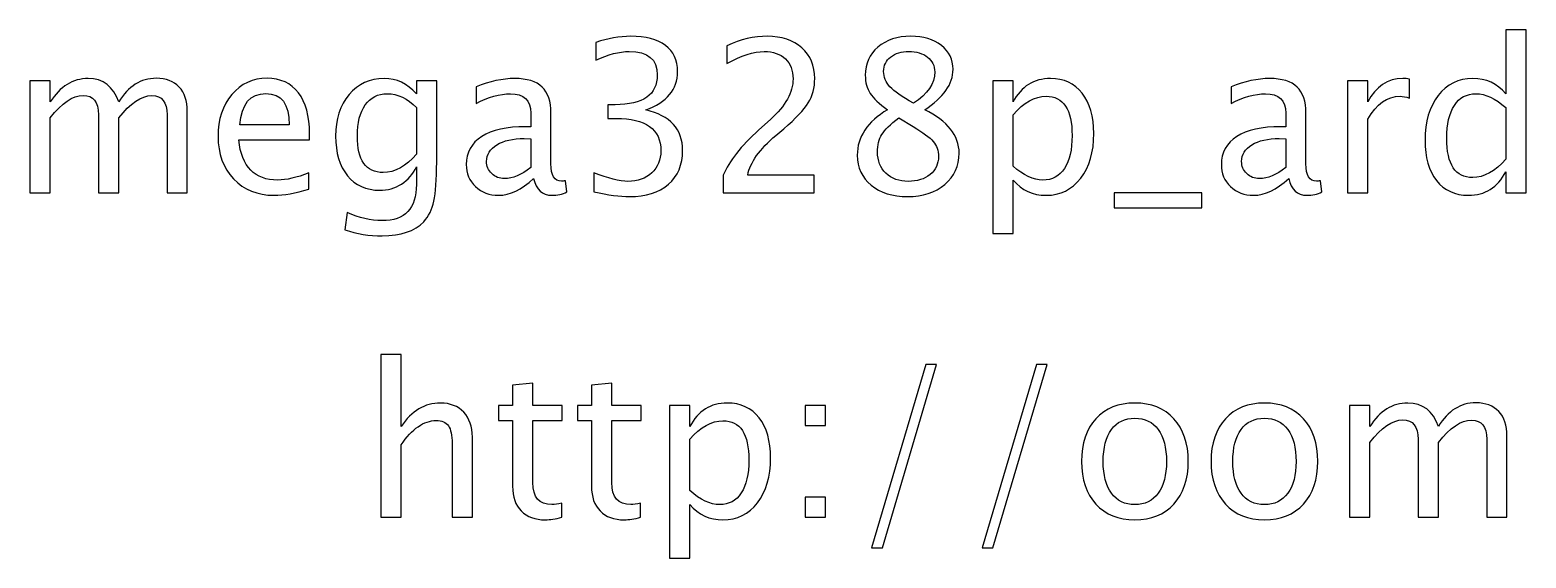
# Model space of a CAD drawing. Header units: centimetres. Extents: x -33.4 to 33.4, y -2.9 to 14.2.
# Drawn here: x -6.47 to 2.54, y 10.97 to 14.15 of the extents above; entities that cross this region are included whole.
import ezdxf

# ---------------------------------------------------------------- set-up
doc = ezdxf.new("R2010")
doc.units = ezdxf.units.CM
doc.header["$MEASUREMENT"] = 0
doc.layers.add('Layer 1', color=7, linetype='Continuous')

msp = doc.modelspace()

# ---------------------------------------------------------------- linework, layer by layer
at = {"layer": 'Layer 1'}
for points, knots in [([(2.41374, 13.17044), (2.41374, 13.17044), (2.41374, 13.29681), (2.41374, 13.29681), (2.41374, 13.29681), (2.364, 13.2024), (2.28907, 13.1552), (2.18895, 13.1552), (2.18895, 13.1552), (2.10767, 13.1552), (2.04375, 13.18462), (1.99718, 13.24368), (1.99718, 13.24368), (1.95061, 13.30273), (1.92733, 13.38338), (1.92733, 13.48561), (1.92733, 13.48561), (1.92733, 13.59737), (1.95379, 13.68733), (2.00649, 13.75549), (2.00649, 13.75549), (2.05941, 13.82343), (2.12884, 13.85751), (2.21499, 13.85751), (2.21499, 13.85751), (2.29478, 13.85751), (2.36125, 13.82703), (2.41374, 13.76586), (2.41374, 13.76586), (2.41374, 13.76586), (2.41374, 14.14961), (2.41374, 14.14961), (2.41374, 14.14961), (2.41374, 14.14961), (2.53566, 14.14961), (2.53566, 14.14961), (2.53566, 14.14961), (2.53566, 14.14961), (2.53566, 13.17044), (2.53566, 13.17044), (2.53566, 13.17044), (2.53566, 13.17044), (2.41374, 13.17044), (2.41374, 13.17044)], [0, 0, 0, 0, 0.0833333, 0.0833333, 0.0833333, 0.0833333, 0.1666667, 0.1666667, 0.1666667, 0.1666667, 0.25, 0.25, 0.25, 0.25, 0.3333333, 0.3333333, 0.3333333, 0.3333333, 0.4166667, 0.4166667, 0.4166667, 0.4166667, 0.5, 0.5, 0.5, 0.5, 0.5833333, 0.5833333, 0.5833333, 0.5833333, 0.6666667, 0.6666667, 0.6666667, 0.6666667, 0.75, 0.75, 0.75, 0.75, 0.8333333, 0.8333333, 0.8333333, 0.8333333, 1, 1, 1, 1]), ([(-3.07603, 13.17679), (-3.07603, 13.17679), (-3.07603, 13.29109), (-3.07603, 13.29109), (-3.07603, 13.29109), (-2.98882, 13.25638), (-2.92045, 13.23902), (-2.87029, 13.23902), (-2.87029, 13.23902), (-2.81123, 13.23902), (-2.76361, 13.25595), (-2.72699, 13.29003), (-2.72699, 13.29003), (-2.69037, 13.32411), (-2.67217, 13.36856), (-2.67217, 13.42317), (-2.67217, 13.42317), (-2.67217, 13.55271), (-2.76234, 13.61748), (-2.94268, 13.61748), (-2.94268, 13.61748), (-2.94268, 13.61748), (-2.99094, 13.61748), (-2.99094, 13.61748), (-2.99094, 13.61748), (-2.99094, 13.61748), (-2.99094, 13.6994), (-2.99094, 13.6994), (-2.99094, 13.6994), (-2.99094, 13.6994), (-2.94818, 13.70003), (-2.94818, 13.70003), (-2.94818, 13.70003), (-2.77864, 13.70003), (-2.69376, 13.75972), (-2.69376, 13.87931), (-2.69376, 13.87931), (-2.69376, 13.97308), (-2.75006, 14.02007), (-2.86246, 14.02007), (-2.86246, 14.02007), (-2.92278, 14.02007), (-2.98967, 14.00271), (-3.06333, 13.968), (-3.06333, 13.968), (-3.06333, 13.968), (-3.06333, 14.07468), (-3.06333, 14.07468), (-3.06333, 14.07468), (-2.99115, 14.09923), (-2.92151, 14.11151), (-2.85463, 14.11151), (-2.85463, 14.11151), (-2.76361, 14.11151), (-2.69355, 14.09331), (-2.64486, 14.0569), (-2.64486, 14.0569), (-2.59618, 14.02071), (-2.57184, 13.968), (-2.57184, 13.899), (-2.57184, 13.899), (-2.57184, 13.79126), (-2.63555, 13.71442), (-2.76319, 13.6687), (-2.76319, 13.6687), (-2.61523, 13.6342), (-2.54136, 13.55313), (-2.54136, 13.42508), (-2.54136, 13.42508), (-2.54136, 13.33872), (-2.56993, 13.27077), (-2.62687, 13.22145), (-2.62687, 13.22145), (-2.68381, 13.17213), (-2.76213, 13.14758), (-2.86161, 13.14758), (-2.86161, 13.14758), (-2.91834, 13.14758), (-2.98967, 13.15732), (-3.07603, 13.17679)], [0, 0, 0, 0, 0.047619, 0.047619, 0.047619, 0.047619, 0.0952381, 0.0952381, 0.0952381, 0.0952381, 0.1428571, 0.1428571, 0.1428571, 0.1428571, 0.1904762, 0.1904762, 0.1904762, 0.1904762, 0.2380952, 0.2380952, 0.2380952, 0.2380952, 0.2857143, 0.2857143, 0.2857143, 0.2857143, 0.3333333, 0.3333333, 0.3333333, 0.3333333, 0.3809524, 0.3809524, 0.3809524, 0.3809524, 0.4285714, 0.4285714, 0.4285714, 0.4285714, 0.4761905, 0.4761905, 0.4761905, 0.4761905, 0.5238095, 0.5238095, 0.5238095, 0.5238095, 0.5714286, 0.5714286, 0.5714286, 0.5714286, 0.6190476, 0.6190476, 0.6190476, 0.6190476, 0.6666667, 0.6666667, 0.6666667, 0.6666667, 0.7142857, 0.7142857, 0.7142857, 0.7142857, 0.7619048, 0.7619048, 0.7619048, 0.7619048, 0.8095238, 0.8095238, 0.8095238, 0.8095238, 0.8571429, 0.8571429, 0.8571429, 0.8571429, 0.9047619, 0.9047619, 0.9047619, 0.9047619, 1, 1, 1, 1]), ([(-2.2971, 13.17044), (-2.2971, 13.17044), (-2.2971, 13.27712), (-2.2971, 13.27712), (-2.2971, 13.27712), (-2.26154, 13.36031), (-2.18978, 13.45111), (-2.08162, 13.54911), (-2.08162, 13.54911), (-2.08162, 13.54911), (-2.01177, 13.61177), (-2.01177, 13.61177), (-2.01177, 13.61177), (-1.92181, 13.69347), (-1.87673, 13.77433), (-1.87673, 13.85476), (-1.87673, 13.85476), (-1.87673, 13.90619), (-1.89218, 13.94641), (-1.92287, 13.97583), (-1.92287, 13.97583), (-1.95356, 14.00525), (-1.99611, 14.02007), (-2.05008, 14.02007), (-2.05008, 14.02007), (-2.11316, 14.02007), (-2.18788, 13.99594), (-2.27424, 13.94768), (-2.27424, 13.94768), (-2.27424, 13.94768), (-2.27424, 14.05436), (-2.27424, 14.05436), (-2.27424, 14.05436), (-2.19275, 14.09246), (-2.11168, 14.11151), (-2.03082, 14.11151), (-2.03082, 14.11151), (-1.94489, 14.11151), (-1.87588, 14.08844), (-1.82381, 14.04208), (-1.82381, 14.04208), (-1.77195, 13.99573), (-1.74592, 13.93435), (-1.74592, 13.85772), (-1.74592, 13.85772), (-1.74592, 13.80269), (-1.75904, 13.75379), (-1.78529, 13.71125), (-1.78529, 13.71125), (-1.81175, 13.66849), (-1.86064, 13.61685), (-1.9324, 13.55589), (-1.9324, 13.55589), (-1.9324, 13.55589), (-1.9796, 13.51567), (-1.9796, 13.51567), (-1.9796, 13.51567), (-2.07781, 13.43248), (-2.13454, 13.3529), (-2.14978, 13.27712), (-2.14978, 13.27712), (-2.14978, 13.27712), (-1.74973, 13.27712), (-1.74973, 13.27712), (-1.74973, 13.27712), (-1.74973, 13.27712), (-1.74973, 13.17044), (-1.74973, 13.17044), (-1.74973, 13.17044), (-1.74973, 13.17044), (-2.2971, 13.17044), (-2.2971, 13.17044)], [0, 0, 0, 0, 0.0526316, 0.0526316, 0.0526316, 0.0526316, 0.1052632, 0.1052632, 0.1052632, 0.1052632, 0.1578947, 0.1578947, 0.1578947, 0.1578947, 0.2105263, 0.2105263, 0.2105263, 0.2105263, 0.2631579, 0.2631579, 0.2631579, 0.2631579, 0.3157895, 0.3157895, 0.3157895, 0.3157895, 0.3684211, 0.3684211, 0.3684211, 0.3684211, 0.4210526, 0.4210526, 0.4210526, 0.4210526, 0.4736842, 0.4736842, 0.4736842, 0.4736842, 0.5263158, 0.5263158, 0.5263158, 0.5263158, 0.5789474, 0.5789474, 0.5789474, 0.5789474, 0.6315789, 0.6315789, 0.6315789, 0.6315789, 0.6842105, 0.6842105, 0.6842105, 0.6842105, 0.7368421, 0.7368421, 0.7368421, 0.7368421, 0.7894737, 0.7894737, 0.7894737, 0.7894737, 0.8421053, 0.8421053, 0.8421053, 0.8421053, 0.8947368, 0.8947368, 0.8947368, 0.8947368, 1, 1, 1, 1]), ([(-1.30735, 13.67019), (-1.35773, 13.70532), (-1.39286, 13.73792), (-1.41255, 13.76819), (-1.41255, 13.76819), (-1.43223, 13.79824), (-1.44197, 13.83465), (-1.44197, 13.8772), (-1.44197, 13.8772), (-1.44197, 13.94662), (-1.41657, 14.00314), (-1.36598, 14.04653), (-1.36598, 14.04653), (-1.31518, 14.08992), (-1.24893, 14.11151), (-1.16723, 14.11151), (-1.16723, 14.11151), (-1.09187, 14.11151), (-1.0307, 14.0931), (-0.98392, 14.05627), (-0.98392, 14.05627), (-0.93714, 14.01965), (-0.91365, 13.97181), (-0.91365, 13.91318), (-0.91365, 13.91318), (-0.91365, 13.82428), (-0.97059, 13.74321), (-1.08425, 13.67019), (-1.08425, 13.67019), (-0.94603, 13.60245), (-0.87682, 13.51503), (-0.87682, 13.40793), (-0.87682, 13.40793), (-0.87682, 13.33152), (-0.90582, 13.26908), (-0.9636, 13.22039), (-0.9636, 13.22039), (-1.02139, 13.17192), (-1.09568, 13.14758), (-1.1867, 13.14758), (-1.1867, 13.14758), (-1.2775, 13.14758), (-1.35074, 13.17044), (-1.40662, 13.21616), (-1.40662, 13.21616), (-1.46229, 13.26167), (-1.49023, 13.32178), (-1.49023, 13.39608), (-1.49023, 13.39608), (-1.49023, 13.50614), (-1.42927, 13.59737), (-1.30735, 13.67019)], [0, 0, 0, 0, 0.0714286, 0.0714286, 0.0714286, 0.0714286, 0.1428571, 0.1428571, 0.1428571, 0.1428571, 0.2142857, 0.2142857, 0.2142857, 0.2142857, 0.2857143, 0.2857143, 0.2857143, 0.2857143, 0.3571429, 0.3571429, 0.3571429, 0.3571429, 0.4285714, 0.4285714, 0.4285714, 0.4285714, 0.5, 0.5, 0.5, 0.5, 0.5714286, 0.5714286, 0.5714286, 0.5714286, 0.6428571, 0.6428571, 0.6428571, 0.6428571, 0.7142857, 0.7142857, 0.7142857, 0.7142857, 0.7857143, 0.7857143, 0.7857143, 0.7857143, 0.8571429, 0.8571429, 0.8571429, 0.8571429, 1, 1, 1, 1]), ([(-1.15241, 13.7085), (-1.0669, 13.76501), (-1.02414, 13.82767), (-1.02414, 13.89688), (-1.02414, 13.89688), (-1.02414, 13.93392), (-1.03853, 13.96356), (-1.06711, 13.9862), (-1.06711, 13.9862), (-1.09589, 14.00885), (-1.13336, 14.02007), (-1.17971, 14.02007), (-1.17971, 14.02007), (-1.22459, 14.02007), (-1.26121, 14.00906), (-1.28936, 13.98684), (-1.28936, 13.98684), (-1.31751, 13.96461), (-1.33148, 13.93604), (-1.33148, 13.90069), (-1.33148, 13.90069), (-1.33148, 13.8664), (-1.31878, 13.8355), (-1.29338, 13.80798), (-1.29338, 13.80798), (-1.26798, 13.78068), (-1.22099, 13.74744), (-1.15241, 13.7085)], [0, 0, 0, 0, 0.125, 0.125, 0.125, 0.125, 0.25, 0.25, 0.25, 0.25, 0.375, 0.375, 0.375, 0.375, 0.5, 0.5, 0.5, 0.5, 0.625, 0.625, 0.625, 0.625, 0.75, 0.75, 0.75, 0.75, 1, 1, 1, 1]), ([(-6.47011, 13.17044), (-6.47011, 13.17044), (-6.47011, 13.84354), (-6.47011, 13.84354), (-6.47011, 13.84354), (-6.47011, 13.84354), (-6.34819, 13.84354), (-6.34819, 13.84354), (-6.34819, 13.84354), (-6.34819, 13.84354), (-6.34819, 13.71633), (-6.34819, 13.71633), (-6.34819, 13.71633), (-6.28871, 13.81052), (-6.21251, 13.85751), (-6.11917, 13.85751), (-6.11917, 13.85751), (-6.02921, 13.85751), (-5.96804, 13.81052), (-5.93544, 13.71633), (-5.93544, 13.71633), (-5.87765, 13.81137), (-5.8023, 13.85878), (-5.7098, 13.85878), (-5.7098, 13.85878), (-5.65075, 13.85878), (-5.60482, 13.84142), (-5.57201, 13.8065), (-5.57201, 13.8065), (-5.5392, 13.77157), (-5.52269, 13.72268), (-5.52269, 13.65981), (-5.52269, 13.65981), (-5.52269, 13.65981), (-5.52269, 13.17044), (-5.52269, 13.17044), (-5.52269, 13.17044), (-5.52269, 13.17044), (-5.64461, 13.17044), (-5.64461, 13.17044), (-5.64461, 13.17044), (-5.64461, 13.17044), (-5.64461, 13.63971), (-5.64461, 13.63971), (-5.64461, 13.63971), (-5.64461, 13.71633), (-5.67509, 13.75464), (-5.73605, 13.75464), (-5.73605, 13.75464), (-5.79934, 13.75464), (-5.8658, 13.70998), (-5.93544, 13.62044), (-5.93544, 13.62044), (-5.93544, 13.62044), (-5.93544, 13.17044), (-5.93544, 13.17044), (-5.93544, 13.17044), (-5.93544, 13.17044), (-6.05736, 13.17044), (-6.05736, 13.17044), (-6.05736, 13.17044), (-6.05736, 13.17044), (-6.05736, 13.64013), (-6.05736, 13.64013), (-6.05736, 13.64013), (-6.05736, 13.71739), (-6.08826, 13.75591), (-6.15028, 13.75591), (-6.15028, 13.75591), (-6.21188, 13.75591), (-6.27792, 13.71104), (-6.34819, 13.62108), (-6.34819, 13.62108), (-6.34819, 13.62108), (-6.34819, 13.17044), (-6.34819, 13.17044), (-6.34819, 13.17044), (-6.34819, 13.17044), (-6.47011, 13.17044), (-6.47011, 13.17044)], [0, 0, 0, 0, 0.047619, 0.047619, 0.047619, 0.047619, 0.0952381, 0.0952381, 0.0952381, 0.0952381, 0.1428571, 0.1428571, 0.1428571, 0.1428571, 0.1904762, 0.1904762, 0.1904762, 0.1904762, 0.2380952, 0.2380952, 0.2380952, 0.2380952, 0.2857143, 0.2857143, 0.2857143, 0.2857143, 0.3333333, 0.3333333, 0.3333333, 0.3333333, 0.3809524, 0.3809524, 0.3809524, 0.3809524, 0.4285714, 0.4285714, 0.4285714, 0.4285714, 0.4761905, 0.4761905, 0.4761905, 0.4761905, 0.5238095, 0.5238095, 0.5238095, 0.5238095, 0.5714286, 0.5714286, 0.5714286, 0.5714286, 0.6190476, 0.6190476, 0.6190476, 0.6190476, 0.6666667, 0.6666667, 0.6666667, 0.6666667, 0.7142857, 0.7142857, 0.7142857, 0.7142857, 0.7619048, 0.7619048, 0.7619048, 0.7619048, 0.8095238, 0.8095238, 0.8095238, 0.8095238, 0.8571429, 0.8571429, 0.8571429, 0.8571429, 0.9047619, 0.9047619, 0.9047619, 0.9047619, 1, 1, 1, 1]), ([(-4.79032, 13.19203), (-4.87223, 13.16748), (-4.9423, 13.1552), (-5.00072, 13.1552), (-5.00072, 13.1552), (-5.10041, 13.1552), (-5.18148, 13.18822), (-5.24392, 13.25405), (-5.24392, 13.25405), (-5.30636, 13.31988), (-5.33769, 13.40518), (-5.33769, 13.51017), (-5.33769, 13.51017), (-5.33769, 13.61198), (-5.31017, 13.69559), (-5.25493, 13.76099), (-5.25493, 13.76099), (-5.19968, 13.82618), (-5.12899, 13.85878), (-5.04284, 13.85878), (-5.04284, 13.85878), (-4.96135, 13.85878), (-4.89827, 13.82978), (-4.85382, 13.77179), (-4.85382, 13.77179), (-4.80937, 13.71379), (-4.78714, 13.63166), (-4.78714, 13.52519), (-4.78714, 13.52519), (-4.78714, 13.52519), (-4.78778, 13.48794), (-4.78778, 13.48794), (-4.78778, 13.48794), (-4.78778, 13.48794), (-5.21323, 13.48794), (-5.21323, 13.48794), (-5.21323, 13.48794), (-5.19545, 13.32707), (-5.11692, 13.24664), (-4.97786, 13.24664), (-4.97786, 13.24664), (-4.92684, 13.24664), (-4.8644, 13.26103), (-4.79032, 13.28982), (-4.79032, 13.28982), (-4.79032, 13.28982), (-4.79032, 13.19203), (-4.79032, 13.19203)], [0, 0, 0, 0, 0.0769231, 0.0769231, 0.0769231, 0.0769231, 0.1538462, 0.1538462, 0.1538462, 0.1538462, 0.2307692, 0.2307692, 0.2307692, 0.2307692, 0.3076923, 0.3076923, 0.3076923, 0.3076923, 0.3846154, 0.3846154, 0.3846154, 0.3846154, 0.4615385, 0.4615385, 0.4615385, 0.4615385, 0.5384615, 0.5384615, 0.5384615, 0.5384615, 0.6153846, 0.6153846, 0.6153846, 0.6153846, 0.6923077, 0.6923077, 0.6923077, 0.6923077, 0.7692308, 0.7692308, 0.7692308, 0.7692308, 0.8461538, 0.8461538, 0.8461538, 0.8461538, 1, 1, 1, 1]), ([(-4.57421, 12.94692), (-4.57421, 12.94692), (-4.55982, 13.05233), (-4.55982, 13.05233), (-4.55982, 13.05233), (-4.48912, 13.01931), (-4.41906, 13.0028), (-4.34984, 13.0028), (-4.34984, 13.0028), (-4.21247, 13.0028), (-4.14368, 13.07561), (-4.14368, 13.22103), (-4.14368, 13.22103), (-4.14368, 13.22103), (-4.14368, 13.32686), (-4.14368, 13.32686), (-4.14368, 13.32686), (-4.16485, 13.2822), (-4.1949, 13.2477), (-4.23406, 13.22293), (-4.23406, 13.22293), (-4.27322, 13.19817), (-4.31682, 13.18568), (-4.36487, 13.18568), (-4.36487, 13.18568), (-4.44636, 13.18568), (-4.51092, 13.21489), (-4.55855, 13.27331), (-4.55855, 13.27331), (-4.60617, 13.33173), (-4.63009, 13.41089), (-4.63009, 13.5108), (-4.63009, 13.5108), (-4.63009, 13.61304), (-4.603, 13.69643), (-4.54881, 13.76099), (-4.54881, 13.76099), (-4.49441, 13.82534), (-4.42435, 13.85751), (-4.3382, 13.85751), (-4.3382, 13.85751), (-4.26285, 13.85751), (-4.19787, 13.82703), (-4.14368, 13.76586), (-4.14368, 13.76586), (-4.14368, 13.76586), (-4.14368, 13.84354), (-4.14368, 13.84354), (-4.14368, 13.84354), (-4.14368, 13.84354), (-4.02176, 13.84354), (-4.02176, 13.84354), (-4.02176, 13.84354), (-4.02176, 13.84354), (-4.02176, 13.35417), (-4.02176, 13.35417), (-4.02176, 13.35417), (-4.02176, 13.24897), (-4.02726, 13.17108), (-4.03827, 13.12049), (-4.03827, 13.12049), (-4.04906, 13.0699), (-4.06981, 13.02841), (-4.09986, 12.99624), (-4.09986, 12.99624), (-4.1532, 12.93972), (-4.2366, 12.91136), (-4.34984, 12.91136), (-4.34984, 12.91136), (-4.42752, 12.91136), (-4.50224, 12.92321), (-4.57421, 12.94692)], [0, 0, 0, 0, 0.0526316, 0.0526316, 0.0526316, 0.0526316, 0.1052632, 0.1052632, 0.1052632, 0.1052632, 0.1578947, 0.1578947, 0.1578947, 0.1578947, 0.2105263, 0.2105263, 0.2105263, 0.2105263, 0.2631579, 0.2631579, 0.2631579, 0.2631579, 0.3157895, 0.3157895, 0.3157895, 0.3157895, 0.3684211, 0.3684211, 0.3684211, 0.3684211, 0.4210526, 0.4210526, 0.4210526, 0.4210526, 0.4736842, 0.4736842, 0.4736842, 0.4736842, 0.5263158, 0.5263158, 0.5263158, 0.5263158, 0.5789474, 0.5789474, 0.5789474, 0.5789474, 0.6315789, 0.6315789, 0.6315789, 0.6315789, 0.6842105, 0.6842105, 0.6842105, 0.6842105, 0.7368421, 0.7368421, 0.7368421, 0.7368421, 0.7894737, 0.7894737, 0.7894737, 0.7894737, 0.8421053, 0.8421053, 0.8421053, 0.8421053, 0.8947368, 0.8947368, 0.8947368, 0.8947368, 1, 1, 1, 1]), ([(-3.43798, 13.25617), (-3.51121, 13.18886), (-3.5817, 13.1552), (-3.64943, 13.1552), (-3.64943, 13.1552), (-3.7051, 13.1552), (-3.75146, 13.17256), (-3.78807, 13.20748), (-3.78807, 13.20748), (-3.8249, 13.24241), (-3.84332, 13.28643), (-3.84332, 13.33956), (-3.84332, 13.33956), (-3.84332, 13.41301), (-3.81242, 13.46953), (-3.75061, 13.5089), (-3.75061, 13.5089), (-3.6888, 13.54827), (-3.60011, 13.56795), (-3.48454, 13.56795), (-3.48454, 13.56795), (-3.48454, 13.56795), (-3.45597, 13.56795), (-3.45597, 13.56795), (-3.45597, 13.56795), (-3.45597, 13.56795), (-3.45597, 13.64902), (-3.45597, 13.64902), (-3.45597, 13.64902), (-3.45597, 13.72712), (-3.49661, 13.76607), (-3.5781, 13.76607), (-3.5781, 13.76607), (-3.64118, 13.76607), (-3.71018, 13.74617), (-3.7849, 13.70638), (-3.7849, 13.70638), (-3.7849, 13.70638), (-3.7849, 13.80671), (-3.7849, 13.80671), (-3.7849, 13.80671), (-3.70277, 13.84058), (-3.6253, 13.85751), (-3.5527, 13.85751), (-3.5527, 13.85751), (-3.47798, 13.85751), (-3.42274, 13.84058), (-3.38739, 13.8065), (-3.38739, 13.8065), (-3.35183, 13.77242), (-3.33405, 13.71993), (-3.33405, 13.64902), (-3.33405, 13.64902), (-3.33405, 13.64902), (-3.33405, 13.34485), (-3.33405, 13.34485), (-3.33405, 13.34485), (-3.33405, 13.27522), (-3.31267, 13.24029), (-3.2697, 13.24029), (-3.2697, 13.24029), (-3.26441, 13.24029), (-3.25658, 13.24114), (-3.24621, 13.24283), (-3.24621, 13.24283), (-3.24621, 13.24283), (-3.23753, 13.1751), (-3.23753, 13.1751), (-3.23753, 13.1751), (-3.26526, 13.16176), (-3.29574, 13.1552), (-3.32918, 13.1552), (-3.32918, 13.1552), (-3.38612, 13.1552), (-3.42231, 13.18886), (-3.43798, 13.25617)], [0, 0, 0, 0, 0.05, 0.05, 0.05, 0.05, 0.1, 0.1, 0.1, 0.1, 0.15, 0.15, 0.15, 0.15, 0.2, 0.2, 0.2, 0.2, 0.25, 0.25, 0.25, 0.25, 0.3, 0.3, 0.3, 0.3, 0.35, 0.35, 0.35, 0.35, 0.4, 0.4, 0.4, 0.4, 0.45, 0.45, 0.45, 0.45, 0.5, 0.5, 0.5, 0.5, 0.55, 0.55, 0.55, 0.55, 0.6, 0.6, 0.6, 0.6, 0.65, 0.65, 0.65, 0.65, 0.7, 0.7, 0.7, 0.7, 0.75, 0.75, 0.75, 0.75, 0.8, 0.8, 0.8, 0.8, 0.85, 0.85, 0.85, 0.85, 0.9, 0.9, 0.9, 0.9, 1, 1, 1, 1]), ([(-0.67447, 12.92533), (-0.67447, 12.92533), (-0.67447, 13.84354), (-0.67447, 13.84354), (-0.67447, 13.84354), (-0.67447, 13.84354), (-0.55255, 13.84354), (-0.55255, 13.84354), (-0.55255, 13.84354), (-0.55255, 13.84354), (-0.55255, 13.71633), (-0.55255, 13.71633), (-0.55255, 13.71633), (-0.5026, 13.81052), (-0.42745, 13.85751), (-0.32734, 13.85751), (-0.32734, 13.85751), (-0.24627, 13.85751), (-0.18256, 13.82809), (-0.13599, 13.76903), (-0.13599, 13.76903), (-0.08942, 13.70998), (-0.06614, 13.62933), (-0.06614, 13.5271), (-0.06614, 13.5271), (-0.06614, 13.41576), (-0.0926, 13.3258), (-0.1453, 13.25765), (-0.1453, 13.25765), (-0.19801, 13.18928), (-0.26743, 13.1552), (-0.35337, 13.1552), (-0.35337, 13.1552), (-0.43317, 13.1552), (-0.49963, 13.18568), (-0.55255, 13.24685), (-0.55255, 13.24685), (-0.55255, 13.24685), (-0.55255, 12.92533), (-0.55255, 12.92533), (-0.55255, 12.92533), (-0.55255, 12.92533), (-0.67447, 12.92533), (-0.67447, 12.92533)], [0, 0, 0, 0, 0.0833333, 0.0833333, 0.0833333, 0.0833333, 0.1666667, 0.1666667, 0.1666667, 0.1666667, 0.25, 0.25, 0.25, 0.25, 0.3333333, 0.3333333, 0.3333333, 0.3333333, 0.4166667, 0.4166667, 0.4166667, 0.4166667, 0.5, 0.5, 0.5, 0.5, 0.5833333, 0.5833333, 0.5833333, 0.5833333, 0.6666667, 0.6666667, 0.6666667, 0.6666667, 0.75, 0.75, 0.75, 0.75, 0.8333333, 0.8333333, 0.8333333, 0.8333333, 1, 1, 1, 1]), ([(1.1067, 13.25617), (1.03347, 13.18886), (0.96298, 13.1552), (0.89525, 13.1552), (0.89525, 13.1552), (0.83958, 13.1552), (0.79322, 13.17256), (0.75661, 13.20748), (0.75661, 13.20748), (0.71978, 13.24241), (0.70136, 13.28643), (0.70136, 13.33956), (0.70136, 13.33956), (0.70136, 13.41301), (0.73226, 13.46953), (0.79407, 13.5089), (0.79407, 13.5089), (0.85588, 13.54827), (0.94457, 13.56795), (1.06014, 13.56795), (1.06014, 13.56795), (1.06014, 13.56795), (1.08871, 13.56795), (1.08871, 13.56795), (1.08871, 13.56795), (1.08871, 13.56795), (1.08871, 13.64902), (1.08871, 13.64902), (1.08871, 13.64902), (1.08871, 13.72712), (1.04807, 13.76607), (0.96658, 13.76607), (0.96658, 13.76607), (0.9035, 13.76607), (0.8345, 13.74617), (0.75978, 13.70638), (0.75978, 13.70638), (0.75978, 13.70638), (0.75978, 13.80671), (0.75978, 13.80671), (0.75978, 13.80671), (0.84191, 13.84058), (0.91938, 13.85751), (0.99198, 13.85751), (0.99198, 13.85751), (1.0667, 13.85751), (1.12194, 13.84058), (1.15729, 13.8065), (1.15729, 13.8065), (1.19285, 13.77242), (1.21063, 13.71993), (1.21063, 13.64902), (1.21063, 13.64902), (1.21063, 13.64902), (1.21063, 13.34485), (1.21063, 13.34485), (1.21063, 13.34485), (1.21063, 13.27522), (1.23201, 13.24029), (1.27498, 13.24029), (1.27498, 13.24029), (1.28027, 13.24029), (1.2881, 13.24114), (1.29847, 13.24283), (1.29847, 13.24283), (1.29847, 13.24283), (1.30715, 13.1751), (1.30715, 13.1751), (1.30715, 13.1751), (1.27942, 13.16176), (1.24894, 13.1552), (1.2155, 13.1552), (1.2155, 13.1552), (1.15856, 13.1552), (1.12237, 13.18886), (1.1067, 13.25617)], [0, 0, 0, 0, 0.05, 0.05, 0.05, 0.05, 0.1, 0.1, 0.1, 0.1, 0.15, 0.15, 0.15, 0.15, 0.2, 0.2, 0.2, 0.2, 0.25, 0.25, 0.25, 0.25, 0.3, 0.3, 0.3, 0.3, 0.35, 0.35, 0.35, 0.35, 0.4, 0.4, 0.4, 0.4, 0.45, 0.45, 0.45, 0.45, 0.5, 0.5, 0.5, 0.5, 0.55, 0.55, 0.55, 0.55, 0.6, 0.6, 0.6, 0.6, 0.65, 0.65, 0.65, 0.65, 0.7, 0.7, 0.7, 0.7, 0.75, 0.75, 0.75, 0.75, 0.8, 0.8, 0.8, 0.8, 0.85, 0.85, 0.85, 0.85, 0.9, 0.9, 0.9, 0.9, 1, 1, 1, 1]), ([(1.46103, 13.17044), (1.46103, 13.17044), (1.46103, 13.84354), (1.46103, 13.84354), (1.46103, 13.84354), (1.46103, 13.84354), (1.58295, 13.84354), (1.58295, 13.84354), (1.58295, 13.84354), (1.58295, 13.84354), (1.58295, 13.71633), (1.58295, 13.71633), (1.58295, 13.71633), (1.63142, 13.81052), (1.7017, 13.85751), (1.79398, 13.85751), (1.79398, 13.85751), (1.80647, 13.85751), (1.81959, 13.85645), (1.83314, 13.85434), (1.83314, 13.85434), (1.83314, 13.85434), (1.83314, 13.74025), (1.83314, 13.74025), (1.83314, 13.74025), (1.81197, 13.74723), (1.79335, 13.75083), (1.77726, 13.75083), (1.77726, 13.75083), (1.69979, 13.75083), (1.63502, 13.70511), (1.58295, 13.61346), (1.58295, 13.61346), (1.58295, 13.61346), (1.58295, 13.17044), (1.58295, 13.17044), (1.58295, 13.17044), (1.58295, 13.17044), (1.46103, 13.17044), (1.46103, 13.17044)], [0, 0, 0, 0, 0.0909091, 0.0909091, 0.0909091, 0.0909091, 0.1818182, 0.1818182, 0.1818182, 0.1818182, 0.2727273, 0.2727273, 0.2727273, 0.2727273, 0.3636364, 0.3636364, 0.3636364, 0.3636364, 0.4545455, 0.4545455, 0.4545455, 0.4545455, 0.5454545, 0.5454545, 0.5454545, 0.5454545, 0.6363636, 0.6363636, 0.6363636, 0.6363636, 0.7272727, 0.7272727, 0.7272727, 0.7272727, 0.8181818, 0.8181818, 0.8181818, 0.8181818, 1, 1, 1, 1]), ([(-5.20688, 13.57938), (-5.20688, 13.57938), (-4.9097, 13.57938), (-4.9097, 13.57938), (-4.9097, 13.57938), (-4.9097, 13.70469), (-4.95648, 13.76734), (-5.04982, 13.76734), (-5.04982, 13.76734), (-5.1438, 13.76734), (-5.19608, 13.70469), (-5.20688, 13.57938)], [0, 0, 0, 0, 0.25, 0.25, 0.25, 0.25, 0.5, 0.5, 0.5, 0.5, 1, 1, 1, 1]), ([(-4.14368, 13.40327), (-4.14368, 13.40327), (-4.14368, 13.68246), (-4.14368, 13.68246), (-4.14368, 13.68246), (-4.19744, 13.73813), (-4.25607, 13.76607), (-4.31936, 13.76607), (-4.31936, 13.76607), (-4.37567, 13.76607), (-4.41969, 13.74363), (-4.45144, 13.69855), (-4.45144, 13.69855), (-4.4834, 13.65368), (-4.49928, 13.59123), (-4.49928, 13.51165), (-4.49928, 13.51165), (-4.49928, 13.36539), (-4.44742, 13.29236), (-4.34349, 13.29236), (-4.34349, 13.29236), (-4.2728, 13.29236), (-4.20612, 13.3294), (-4.14368, 13.40327)], [0, 0, 0, 0, 0.1428571, 0.1428571, 0.1428571, 0.1428571, 0.2857143, 0.2857143, 0.2857143, 0.2857143, 0.4285714, 0.4285714, 0.4285714, 0.4285714, 0.5714286, 0.5714286, 0.5714286, 0.5714286, 0.7142857, 0.7142857, 0.7142857, 0.7142857, 1, 1, 1, 1]), ([(-0.55255, 13.33088), (-0.48968, 13.27479), (-0.42978, 13.24664), (-0.37284, 13.24664), (-0.37284, 13.24664), (-0.31675, 13.24664), (-0.27336, 13.27014), (-0.24288, 13.31691), (-0.24288, 13.31691), (-0.21219, 13.36369), (-0.19695, 13.42952), (-0.19695, 13.51461), (-0.19695, 13.51461), (-0.19695, 13.67209), (-0.24902, 13.75083), (-0.35316, 13.75083), (-0.35316, 13.75083), (-0.42132, 13.75083), (-0.48778, 13.714), (-0.55255, 13.64013), (-0.55255, 13.64013), (-0.55255, 13.64013), (-0.55255, 13.33088), (-0.55255, 13.33088)], [0, 0, 0, 0, 0.1428571, 0.1428571, 0.1428571, 0.1428571, 0.2857143, 0.2857143, 0.2857143, 0.2857143, 0.4285714, 0.4285714, 0.4285714, 0.4285714, 0.5714286, 0.5714286, 0.5714286, 0.5714286, 0.7142857, 0.7142857, 0.7142857, 0.7142857, 1, 1, 1, 1]), ([(2.41374, 13.68246), (2.35045, 13.73813), (2.29055, 13.76607), (2.23382, 13.76607), (2.23382, 13.76607), (2.17794, 13.76607), (2.13476, 13.74279), (2.10407, 13.69601), (2.10407, 13.69601), (2.07338, 13.64944), (2.05814, 13.5834), (2.05814, 13.49789), (2.05814, 13.49789), (2.05814, 13.34062), (2.11021, 13.26188), (2.21456, 13.26188), (2.21456, 13.26188), (2.2823, 13.26188), (2.34876, 13.29892), (2.41374, 13.37279), (2.41374, 13.37279), (2.41374, 13.37279), (2.41374, 13.68246), (2.41374, 13.68246)], [0, 0, 0, 0, 0.1428571, 0.1428571, 0.1428571, 0.1428571, 0.2857143, 0.2857143, 0.2857143, 0.2857143, 0.4285714, 0.4285714, 0.4285714, 0.4285714, 0.5714286, 0.5714286, 0.5714286, 0.5714286, 0.7142857, 0.7142857, 0.7142857, 0.7142857, 1, 1, 1, 1]), ([(-1.24089, 13.62066), (-1.29042, 13.58256), (-1.32407, 13.54932), (-1.34185, 13.52096), (-1.34185, 13.52096), (-1.35942, 13.4926), (-1.36831, 13.45746), (-1.36831, 13.41513), (-1.36831, 13.41513), (-1.36831, 13.36263), (-1.35138, 13.32009), (-1.3173, 13.2877), (-1.3173, 13.2877), (-1.28322, 13.25532), (-1.23856, 13.23902), (-1.18289, 13.23902), (-1.18289, 13.23902), (-1.12934, 13.23902), (-1.08573, 13.25278), (-1.05208, 13.28051), (-1.05208, 13.28051), (-1.01821, 13.30824), (-1.00128, 13.34422), (-1.00128, 13.38846), (-1.00128, 13.38846), (-1.00128, 13.42402), (-1.01165, 13.45429), (-1.03261, 13.47884), (-1.03261, 13.47884), (-1.05356, 13.50339), (-1.09399, 13.53345), (-1.15389, 13.56901), (-1.15389, 13.56901), (-1.15389, 13.56901), (-1.24089, 13.62066), (-1.24089, 13.62066)], [0, 0, 0, 0, 0.1, 0.1, 0.1, 0.1, 0.2, 0.2, 0.2, 0.2, 0.3, 0.3, 0.3, 0.3, 0.4, 0.4, 0.4, 0.4, 0.5, 0.5, 0.5, 0.5, 0.6, 0.6, 0.6, 0.6, 0.7, 0.7, 0.7, 0.7, 0.8, 0.8, 0.8, 0.8, 1, 1, 1, 1]), ([(-3.45597, 13.32263), (-3.45597, 13.32263), (-3.45597, 13.49556), (-3.45597, 13.49556), (-3.45597, 13.49556), (-3.45597, 13.49556), (-3.49513, 13.49683), (-3.49513, 13.49683), (-3.49513, 13.49683), (-3.56286, 13.49683), (-3.61747, 13.48434), (-3.65917, 13.45937), (-3.65917, 13.45937), (-3.70066, 13.43418), (-3.7214, 13.40095), (-3.7214, 13.35946), (-3.7214, 13.35946), (-3.7214, 13.33046), (-3.71103, 13.30591), (-3.6905, 13.2858), (-3.6905, 13.2858), (-3.66975, 13.26569), (-3.64456, 13.25553), (-3.61472, 13.25553), (-3.61472, 13.25553), (-3.56392, 13.25553), (-3.511, 13.27797), (-3.45597, 13.32263)], [0, 0, 0, 0, 0.125, 0.125, 0.125, 0.125, 0.25, 0.25, 0.25, 0.25, 0.375, 0.375, 0.375, 0.375, 0.5, 0.5, 0.5, 0.5, 0.625, 0.625, 0.625, 0.625, 0.75, 0.75, 0.75, 0.75, 1, 1, 1, 1]), ([(1.08871, 13.32263), (1.08871, 13.32263), (1.08871, 13.49556), (1.08871, 13.49556), (1.08871, 13.49556), (1.08871, 13.49556), (1.04955, 13.49683), (1.04955, 13.49683), (1.04955, 13.49683), (0.98182, 13.49683), (0.92721, 13.48434), (0.88551, 13.45937), (0.88551, 13.45937), (0.84402, 13.43418), (0.82328, 13.40095), (0.82328, 13.35946), (0.82328, 13.35946), (0.82328, 13.33046), (0.83365, 13.30591), (0.85418, 13.2858), (0.85418, 13.2858), (0.87493, 13.26569), (0.90012, 13.25553), (0.92996, 13.25553), (0.92996, 13.25553), (0.98076, 13.25553), (1.03368, 13.27797), (1.08871, 13.32263)], [0, 0, 0, 0, 0.125, 0.125, 0.125, 0.125, 0.25, 0.25, 0.25, 0.25, 0.375, 0.375, 0.375, 0.375, 0.5, 0.5, 0.5, 0.5, 0.625, 0.625, 0.625, 0.625, 0.75, 0.75, 0.75, 0.75, 1, 1, 1, 1]), ([(0.0562, 13.079), (0.0562, 13.079), (0.0562, 13.17044), (0.0562, 13.17044), (0.0562, 13.17044), (0.0562, 13.17044), (0.58452, 13.17044), (0.58452, 13.17044), (0.58452, 13.17044), (0.58452, 13.17044), (0.58452, 13.079), (0.58452, 13.079), (0.58452, 13.079), (0.58452, 13.079), (0.0562, 13.079), (0.0562, 13.079)], [0, 0, 0, 0, 0.2, 0.2, 0.2, 0.2, 0.4, 0.4, 0.4, 0.4, 0.6, 0.6, 0.6, 0.6, 1, 1, 1, 1]), ([(-4.35821, 11.21887), (-4.35821, 11.21887), (-4.35821, 12.19804), (-4.35821, 12.19804), (-4.35821, 12.19804), (-4.35821, 12.19804), (-4.23629, 12.19804), (-4.23629, 12.19804), (-4.23629, 12.19804), (-4.23629, 12.19804), (-4.23629, 11.76476), (-4.23629, 11.76476), (-4.23629, 11.76476), (-4.17173, 11.85895), (-4.09257, 11.90594), (-3.99901, 11.90594), (-3.99901, 11.90594), (-3.94017, 11.90594), (-3.89339, 11.88753), (-3.85889, 11.85048), (-3.85889, 11.85048), (-3.82439, 11.81365), (-3.80703, 11.76391), (-3.80703, 11.70168), (-3.80703, 11.70168), (-3.80703, 11.70168), (-3.80703, 11.21887), (-3.80703, 11.21887), (-3.80703, 11.21887), (-3.80703, 11.21887), (-3.92895, 11.21887), (-3.92895, 11.21887), (-3.92895, 11.21887), (-3.92895, 11.21887), (-3.92895, 11.66189), (-3.92895, 11.66189), (-3.92895, 11.66189), (-3.92895, 11.71184), (-3.93636, 11.7474), (-3.95096, 11.76857), (-3.95096, 11.76857), (-3.96578, 11.78995), (-3.99012, 11.80053), (-4.0242, 11.80053), (-4.0242, 11.80053), (-4.09913, 11.80053), (-4.16983, 11.75164), (-4.23629, 11.65385), (-4.23629, 11.65385), (-4.23629, 11.65385), (-4.23629, 11.21887), (-4.23629, 11.21887), (-4.23629, 11.21887), (-4.23629, 11.21887), (-4.35821, 11.21887), (-4.35821, 11.21887)], [0, 0, 0, 0, 0.0666667, 0.0666667, 0.0666667, 0.0666667, 0.1333333, 0.1333333, 0.1333333, 0.1333333, 0.2, 0.2, 0.2, 0.2, 0.2666667, 0.2666667, 0.2666667, 0.2666667, 0.3333333, 0.3333333, 0.3333333, 0.3333333, 0.4, 0.4, 0.4, 0.4, 0.4666667, 0.4666667, 0.4666667, 0.4666667, 0.5333333, 0.5333333, 0.5333333, 0.5333333, 0.6, 0.6, 0.6, 0.6, 0.6666667, 0.6666667, 0.6666667, 0.6666667, 0.7333333, 0.7333333, 0.7333333, 0.7333333, 0.8, 0.8, 0.8, 0.8, 0.8666667, 0.8666667, 0.8666667, 0.8666667, 1, 1, 1, 1]), ([(-1.40377, 11.03472), (-1.40377, 11.03472), (-1.07717, 12.13708), (-1.07717, 12.13708), (-1.07717, 12.13708), (-1.07717, 12.13708), (-1.01261, 12.13708), (-1.01261, 12.13708), (-1.01261, 12.13708), (-1.01261, 12.13708), (-1.33921, 11.03472), (-1.33921, 11.03472), (-1.33921, 11.03472), (-1.33921, 11.03472), (-1.40377, 11.03472), (-1.40377, 11.03472)], [0, 0, 0, 0, 0.2, 0.2, 0.2, 0.2, 0.4, 0.4, 0.4, 0.4, 0.6, 0.6, 0.6, 0.6, 1, 1, 1, 1]), ([(-0.73787, 11.03472), (-0.73787, 11.03472), (-0.41127, 12.13708), (-0.41127, 12.13708), (-0.41127, 12.13708), (-0.41127, 12.13708), (-0.34671, 12.13708), (-0.34671, 12.13708), (-0.34671, 12.13708), (-0.34671, 12.13708), (-0.67331, 11.03472), (-0.67331, 11.03472), (-0.67331, 11.03472), (-0.67331, 11.03472), (-0.73787, 11.03472), (-0.73787, 11.03472)], [0, 0, 0, 0, 0.2, 0.2, 0.2, 0.2, 0.4, 0.4, 0.4, 0.4, 0.6, 0.6, 0.6, 0.6, 1, 1, 1, 1]), ([(-3.26897, 11.21908), (-3.30665, 11.20871), (-3.33945, 11.20363), (-3.36718, 11.20363), (-3.36718, 11.20363), (-3.42941, 11.20363), (-3.47788, 11.22141), (-3.5126, 11.25697), (-3.5126, 11.25697), (-3.54752, 11.29253), (-3.56488, 11.34185), (-3.56488, 11.40514), (-3.56488, 11.40514), (-3.56488, 11.40514), (-3.56488, 11.80053), (-3.56488, 11.80053), (-3.56488, 11.80053), (-3.56488, 11.80053), (-3.64912, 11.80053), (-3.64912, 11.80053), (-3.64912, 11.80053), (-3.64912, 11.80053), (-3.64912, 11.89197), (-3.64912, 11.89197), (-3.64912, 11.89197), (-3.64912, 11.89197), (-3.56488, 11.89197), (-3.56488, 11.89197), (-3.56488, 11.89197), (-3.56488, 11.89197), (-3.56488, 12.01368), (-3.56488, 12.01368), (-3.56488, 12.01368), (-3.56488, 12.01368), (-3.44296, 12.02532), (-3.44296, 12.02532), (-3.44296, 12.02532), (-3.44296, 12.02532), (-3.44296, 11.89197), (-3.44296, 11.89197), (-3.44296, 11.89197), (-3.44296, 11.89197), (-3.26643, 11.89197), (-3.26643, 11.89197), (-3.26643, 11.89197), (-3.26643, 11.89197), (-3.26643, 11.80053), (-3.26643, 11.80053), (-3.26643, 11.80053), (-3.26643, 11.80053), (-3.44296, 11.80053), (-3.44296, 11.80053), (-3.44296, 11.80053), (-3.44296, 11.80053), (-3.44296, 11.42715), (-3.44296, 11.42715), (-3.44296, 11.42715), (-3.44296, 11.3391), (-3.40465, 11.29507), (-3.32824, 11.29507), (-3.32824, 11.29507), (-3.31194, 11.29507), (-3.29225, 11.29782), (-3.26897, 11.30311), (-3.26897, 11.30311), (-3.26897, 11.30311), (-3.26897, 11.21908), (-3.26897, 11.21908)], [0, 0, 0, 0, 0.0555556, 0.0555556, 0.0555556, 0.0555556, 0.1111111, 0.1111111, 0.1111111, 0.1111111, 0.1666667, 0.1666667, 0.1666667, 0.1666667, 0.2222222, 0.2222222, 0.2222222, 0.2222222, 0.2777778, 0.2777778, 0.2777778, 0.2777778, 0.3333333, 0.3333333, 0.3333333, 0.3333333, 0.3888889, 0.3888889, 0.3888889, 0.3888889, 0.4444444, 0.4444444, 0.4444444, 0.4444444, 0.5, 0.5, 0.5, 0.5, 0.5555556, 0.5555556, 0.5555556, 0.5555556, 0.6111111, 0.6111111, 0.6111111, 0.6111111, 0.6666667, 0.6666667, 0.6666667, 0.6666667, 0.7222222, 0.7222222, 0.7222222, 0.7222222, 0.7777778, 0.7777778, 0.7777778, 0.7777778, 0.8333333, 0.8333333, 0.8333333, 0.8333333, 0.8888889, 0.8888889, 0.8888889, 0.8888889, 1, 1, 1, 1]), ([(-2.79399, 11.21908), (-2.83167, 11.20871), (-2.86447, 11.20363), (-2.8922, 11.20363), (-2.8922, 11.20363), (-2.95443, 11.20363), (-3.0029, 11.22141), (-3.03762, 11.25697), (-3.03762, 11.25697), (-3.07254, 11.29253), (-3.0899, 11.34185), (-3.0899, 11.40514), (-3.0899, 11.40514), (-3.0899, 11.40514), (-3.0899, 11.80053), (-3.0899, 11.80053), (-3.0899, 11.80053), (-3.0899, 11.80053), (-3.17414, 11.80053), (-3.17414, 11.80053), (-3.17414, 11.80053), (-3.17414, 11.80053), (-3.17414, 11.89197), (-3.17414, 11.89197), (-3.17414, 11.89197), (-3.17414, 11.89197), (-3.0899, 11.89197), (-3.0899, 11.89197), (-3.0899, 11.89197), (-3.0899, 11.89197), (-3.0899, 12.01368), (-3.0899, 12.01368), (-3.0899, 12.01368), (-3.0899, 12.01368), (-2.96798, 12.02532), (-2.96798, 12.02532), (-2.96798, 12.02532), (-2.96798, 12.02532), (-2.96798, 11.89197), (-2.96798, 11.89197), (-2.96798, 11.89197), (-2.96798, 11.89197), (-2.79145, 11.89197), (-2.79145, 11.89197), (-2.79145, 11.89197), (-2.79145, 11.89197), (-2.79145, 11.80053), (-2.79145, 11.80053), (-2.79145, 11.80053), (-2.79145, 11.80053), (-2.96798, 11.80053), (-2.96798, 11.80053), (-2.96798, 11.80053), (-2.96798, 11.80053), (-2.96798, 11.42715), (-2.96798, 11.42715), (-2.96798, 11.42715), (-2.96798, 11.3391), (-2.92967, 11.29507), (-2.85326, 11.29507), (-2.85326, 11.29507), (-2.83696, 11.29507), (-2.81727, 11.29782), (-2.79399, 11.30311), (-2.79399, 11.30311), (-2.79399, 11.30311), (-2.79399, 11.21908), (-2.79399, 11.21908)], [0, 0, 0, 0, 0.0555556, 0.0555556, 0.0555556, 0.0555556, 0.1111111, 0.1111111, 0.1111111, 0.1111111, 0.1666667, 0.1666667, 0.1666667, 0.1666667, 0.2222222, 0.2222222, 0.2222222, 0.2222222, 0.2777778, 0.2777778, 0.2777778, 0.2777778, 0.3333333, 0.3333333, 0.3333333, 0.3333333, 0.3888889, 0.3888889, 0.3888889, 0.3888889, 0.4444444, 0.4444444, 0.4444444, 0.4444444, 0.5, 0.5, 0.5, 0.5, 0.5555556, 0.5555556, 0.5555556, 0.5555556, 0.6111111, 0.6111111, 0.6111111, 0.6111111, 0.6666667, 0.6666667, 0.6666667, 0.6666667, 0.7222222, 0.7222222, 0.7222222, 0.7222222, 0.7777778, 0.7777778, 0.7777778, 0.7777778, 0.8333333, 0.8333333, 0.8333333, 0.8333333, 0.8888889, 0.8888889, 0.8888889, 0.8888889, 1, 1, 1, 1]), ([(-2.62, 10.97376), (-2.62, 10.97376), (-2.62, 11.89197), (-2.62, 11.89197), (-2.62, 11.89197), (-2.62, 11.89197), (-2.49808, 11.89197), (-2.49808, 11.89197), (-2.49808, 11.89197), (-2.49808, 11.89197), (-2.49808, 11.76476), (-2.49808, 11.76476), (-2.49808, 11.76476), (-2.44813, 11.85895), (-2.37298, 11.90594), (-2.27287, 11.90594), (-2.27287, 11.90594), (-2.1918, 11.90594), (-2.12809, 11.87652), (-2.08152, 11.81746), (-2.08152, 11.81746), (-2.03495, 11.75841), (-2.01167, 11.67776), (-2.01167, 11.57553), (-2.01167, 11.57553), (-2.01167, 11.46419), (-2.03813, 11.37423), (-2.09083, 11.30608), (-2.09083, 11.30608), (-2.14354, 11.23771), (-2.21296, 11.20363), (-2.2989, 11.20363), (-2.2989, 11.20363), (-2.3787, 11.20363), (-2.44516, 11.23411), (-2.49808, 11.29528), (-2.49808, 11.29528), (-2.49808, 11.29528), (-2.49808, 10.97376), (-2.49808, 10.97376), (-2.49808, 10.97376), (-2.49808, 10.97376), (-2.62, 10.97376), (-2.62, 10.97376)], [0, 0, 0, 0, 0.0833333, 0.0833333, 0.0833333, 0.0833333, 0.1666667, 0.1666667, 0.1666667, 0.1666667, 0.25, 0.25, 0.25, 0.25, 0.3333333, 0.3333333, 0.3333333, 0.3333333, 0.4166667, 0.4166667, 0.4166667, 0.4166667, 0.5, 0.5, 0.5, 0.5, 0.5833333, 0.5833333, 0.5833333, 0.5833333, 0.6666667, 0.6666667, 0.6666667, 0.6666667, 0.75, 0.75, 0.75, 0.75, 0.8333333, 0.8333333, 0.8333333, 0.8333333, 1, 1, 1, 1]), ([(-1.80297, 11.77005), (-1.80297, 11.77005), (-1.80297, 11.89197), (-1.80297, 11.89197), (-1.80297, 11.89197), (-1.80297, 11.89197), (-1.68105, 11.89197), (-1.68105, 11.89197), (-1.68105, 11.89197), (-1.68105, 11.89197), (-1.68105, 11.77005), (-1.68105, 11.77005), (-1.68105, 11.77005), (-1.68105, 11.77005), (-1.80297, 11.77005), (-1.80297, 11.77005)], [0, 0, 0, 0, 0.2, 0.2, 0.2, 0.2, 0.4, 0.4, 0.4, 0.4, 0.6, 0.6, 0.6, 0.6, 1, 1, 1, 1]), ([(0.18076, 11.20363), (0.08191, 11.20363), (0.0036, 11.23517), (-0.05398, 11.29825), (-0.05398, 11.29825), (-0.11176, 11.36132), (-0.14055, 11.44705), (-0.14055, 11.55521), (-0.14055, 11.55521), (-0.14055, 11.66316), (-0.11176, 11.74867), (-0.05398, 11.81154), (-0.05398, 11.81154), (0.0036, 11.8744), (0.08191, 11.90594), (0.18076, 11.90594), (0.18076, 11.90594), (0.27961, 11.90594), (0.35793, 11.8744), (0.4155, 11.81154), (0.4155, 11.81154), (0.47328, 11.74867), (0.50207, 11.66316), (0.50207, 11.55521), (0.50207, 11.55521), (0.50207, 11.44705), (0.47328, 11.36132), (0.4155, 11.29825), (0.4155, 11.29825), (0.35793, 11.23517), (0.27961, 11.20363), (0.18076, 11.20363)], [0, 0, 0, 0, 0.1111111, 0.1111111, 0.1111111, 0.1111111, 0.2222222, 0.2222222, 0.2222222, 0.2222222, 0.3333333, 0.3333333, 0.3333333, 0.3333333, 0.4444444, 0.4444444, 0.4444444, 0.4444444, 0.5555556, 0.5555556, 0.5555556, 0.5555556, 0.6666667, 0.6666667, 0.6666667, 0.6666667, 0.7777778, 0.7777778, 0.7777778, 0.7777778, 1, 1, 1, 1]), ([(0.96096, 11.20363), (0.86211, 11.20363), (0.7838, 11.23517), (0.72622, 11.29825), (0.72622, 11.29825), (0.66844, 11.36132), (0.63965, 11.44705), (0.63965, 11.55521), (0.63965, 11.55521), (0.63965, 11.66316), (0.66844, 11.74867), (0.72622, 11.81154), (0.72622, 11.81154), (0.7838, 11.8744), (0.86211, 11.90594), (0.96096, 11.90594), (0.96096, 11.90594), (1.05981, 11.90594), (1.13813, 11.8744), (1.1957, 11.81154), (1.1957, 11.81154), (1.25348, 11.74867), (1.28227, 11.66316), (1.28227, 11.55521), (1.28227, 11.55521), (1.28227, 11.44705), (1.25348, 11.36132), (1.1957, 11.29825), (1.1957, 11.29825), (1.13813, 11.23517), (1.05981, 11.20363), (0.96096, 11.20363)], [0, 0, 0, 0, 0.1111111, 0.1111111, 0.1111111, 0.1111111, 0.2222222, 0.2222222, 0.2222222, 0.2222222, 0.3333333, 0.3333333, 0.3333333, 0.3333333, 0.4444444, 0.4444444, 0.4444444, 0.4444444, 0.5555556, 0.5555556, 0.5555556, 0.5555556, 0.6666667, 0.6666667, 0.6666667, 0.6666667, 0.7777778, 0.7777778, 0.7777778, 0.7777778, 1, 1, 1, 1]), ([(1.47319, 11.21887), (1.47319, 11.21887), (1.47319, 11.89197), (1.47319, 11.89197), (1.47319, 11.89197), (1.47319, 11.89197), (1.59511, 11.89197), (1.59511, 11.89197), (1.59511, 11.89197), (1.59511, 11.89197), (1.59511, 11.76476), (1.59511, 11.76476), (1.59511, 11.76476), (1.65459, 11.85895), (1.73079, 11.90594), (1.82413, 11.90594), (1.82413, 11.90594), (1.91409, 11.90594), (1.97526, 11.85895), (2.00786, 11.76476), (2.00786, 11.76476), (2.06565, 11.8598), (2.141, 11.90721), (2.2335, 11.90721), (2.2335, 11.90721), (2.29255, 11.90721), (2.33848, 11.88985), (2.37129, 11.85493), (2.37129, 11.85493), (2.4041, 11.82), (2.42061, 11.77111), (2.42061, 11.70824), (2.42061, 11.70824), (2.42061, 11.70824), (2.42061, 11.21887), (2.42061, 11.21887), (2.42061, 11.21887), (2.42061, 11.21887), (2.29869, 11.21887), (2.29869, 11.21887), (2.29869, 11.21887), (2.29869, 11.21887), (2.29869, 11.68814), (2.29869, 11.68814), (2.29869, 11.68814), (2.29869, 11.76476), (2.26821, 11.80307), (2.20725, 11.80307), (2.20725, 11.80307), (2.14396, 11.80307), (2.0775, 11.75841), (2.00786, 11.66887), (2.00786, 11.66887), (2.00786, 11.66887), (2.00786, 11.21887), (2.00786, 11.21887), (2.00786, 11.21887), (2.00786, 11.21887), (1.88594, 11.21887), (1.88594, 11.21887), (1.88594, 11.21887), (1.88594, 11.21887), (1.88594, 11.68856), (1.88594, 11.68856), (1.88594, 11.68856), (1.88594, 11.76582), (1.85504, 11.80434), (1.79302, 11.80434), (1.79302, 11.80434), (1.73142, 11.80434), (1.66538, 11.75947), (1.59511, 11.66951), (1.59511, 11.66951), (1.59511, 11.66951), (1.59511, 11.21887), (1.59511, 11.21887), (1.59511, 11.21887), (1.59511, 11.21887), (1.47319, 11.21887), (1.47319, 11.21887)], [0, 0, 0, 0, 0.047619, 0.047619, 0.047619, 0.047619, 0.0952381, 0.0952381, 0.0952381, 0.0952381, 0.1428571, 0.1428571, 0.1428571, 0.1428571, 0.1904762, 0.1904762, 0.1904762, 0.1904762, 0.2380952, 0.2380952, 0.2380952, 0.2380952, 0.2857143, 0.2857143, 0.2857143, 0.2857143, 0.3333333, 0.3333333, 0.3333333, 0.3333333, 0.3809524, 0.3809524, 0.3809524, 0.3809524, 0.4285714, 0.4285714, 0.4285714, 0.4285714, 0.4761905, 0.4761905, 0.4761905, 0.4761905, 0.5238095, 0.5238095, 0.5238095, 0.5238095, 0.5714286, 0.5714286, 0.5714286, 0.5714286, 0.6190476, 0.6190476, 0.6190476, 0.6190476, 0.6666667, 0.6666667, 0.6666667, 0.6666667, 0.7142857, 0.7142857, 0.7142857, 0.7142857, 0.7619048, 0.7619048, 0.7619048, 0.7619048, 0.8095238, 0.8095238, 0.8095238, 0.8095238, 0.8571429, 0.8571429, 0.8571429, 0.8571429, 0.9047619, 0.9047619, 0.9047619, 0.9047619, 1, 1, 1, 1]), ([(-2.49808, 11.37931), (-2.43521, 11.32322), (-2.37531, 11.29507), (-2.31837, 11.29507), (-2.31837, 11.29507), (-2.26228, 11.29507), (-2.21889, 11.31857), (-2.18841, 11.36534), (-2.18841, 11.36534), (-2.15772, 11.41212), (-2.14248, 11.47795), (-2.14248, 11.56304), (-2.14248, 11.56304), (-2.14248, 11.72052), (-2.19455, 11.79926), (-2.29869, 11.79926), (-2.29869, 11.79926), (-2.36685, 11.79926), (-2.43331, 11.76243), (-2.49808, 11.68856), (-2.49808, 11.68856), (-2.49808, 11.68856), (-2.49808, 11.37931), (-2.49808, 11.37931)], [0, 0, 0, 0, 0.1428571, 0.1428571, 0.1428571, 0.1428571, 0.2857143, 0.2857143, 0.2857143, 0.2857143, 0.4285714, 0.4285714, 0.4285714, 0.4285714, 0.5714286, 0.5714286, 0.5714286, 0.5714286, 0.7142857, 0.7142857, 0.7142857, 0.7142857, 1, 1, 1, 1]), ([(0.18055, 11.29507), (0.24087, 11.29507), (0.28786, 11.31772), (0.32131, 11.36323), (0.32131, 11.36323), (0.35454, 11.40852), (0.37126, 11.47266), (0.37126, 11.55521), (0.37126, 11.55521), (0.37126, 11.63755), (0.35454, 11.70147), (0.32131, 11.74677), (0.32131, 11.74677), (0.28786, 11.79185), (0.24087, 11.8145), (0.18055, 11.8145), (0.18055, 11.8145), (0.12001, 11.8145), (0.07302, 11.79185), (0.04, 11.74677), (0.04, 11.74677), (0.00677, 11.70147), (-0.00974, 11.63755), (-0.00974, 11.55521), (-0.00974, 11.55521), (-0.00974, 11.47266), (0.00677, 11.40852), (0.04, 11.36323), (0.04, 11.36323), (0.07302, 11.31772), (0.12001, 11.29507), (0.18055, 11.29507)], [0, 0, 0, 0, 0.1111111, 0.1111111, 0.1111111, 0.1111111, 0.2222222, 0.2222222, 0.2222222, 0.2222222, 0.3333333, 0.3333333, 0.3333333, 0.3333333, 0.4444444, 0.4444444, 0.4444444, 0.4444444, 0.5555556, 0.5555556, 0.5555556, 0.5555556, 0.6666667, 0.6666667, 0.6666667, 0.6666667, 0.7777778, 0.7777778, 0.7777778, 0.7777778, 1, 1, 1, 1]), ([(0.96075, 11.29507), (1.02107, 11.29507), (1.06806, 11.31772), (1.10151, 11.36323), (1.10151, 11.36323), (1.13474, 11.40852), (1.15146, 11.47266), (1.15146, 11.55521), (1.15146, 11.55521), (1.15146, 11.63755), (1.13474, 11.70147), (1.10151, 11.74677), (1.10151, 11.74677), (1.06806, 11.79185), (1.02107, 11.8145), (0.96075, 11.8145), (0.96075, 11.8145), (0.90021, 11.8145), (0.85322, 11.79185), (0.8202, 11.74677), (0.8202, 11.74677), (0.78697, 11.70147), (0.77046, 11.63755), (0.77046, 11.55521), (0.77046, 11.55521), (0.77046, 11.47266), (0.78697, 11.40852), (0.8202, 11.36323), (0.8202, 11.36323), (0.85322, 11.31772), (0.90021, 11.29507), (0.96075, 11.29507)], [0, 0, 0, 0, 0.1111111, 0.1111111, 0.1111111, 0.1111111, 0.2222222, 0.2222222, 0.2222222, 0.2222222, 0.3333333, 0.3333333, 0.3333333, 0.3333333, 0.4444444, 0.4444444, 0.4444444, 0.4444444, 0.5555556, 0.5555556, 0.5555556, 0.5555556, 0.6666667, 0.6666667, 0.6666667, 0.6666667, 0.7777778, 0.7777778, 0.7777778, 0.7777778, 1, 1, 1, 1]), ([(-1.80297, 11.21887), (-1.80297, 11.21887), (-1.80297, 11.34079), (-1.80297, 11.34079), (-1.80297, 11.34079), (-1.80297, 11.34079), (-1.68105, 11.34079), (-1.68105, 11.34079), (-1.68105, 11.34079), (-1.68105, 11.34079), (-1.68105, 11.21887), (-1.68105, 11.21887), (-1.68105, 11.21887), (-1.68105, 11.21887), (-1.80297, 11.21887), (-1.80297, 11.21887)], [0, 0, 0, 0, 0.2, 0.2, 0.2, 0.2, 0.4, 0.4, 0.4, 0.4, 0.6, 0.6, 0.6, 0.6, 1, 1, 1, 1])]:
    msp.add_open_spline(points, degree=3, knots=knots, dxfattribs=at)

doc.saveas('drawing.dxf')
